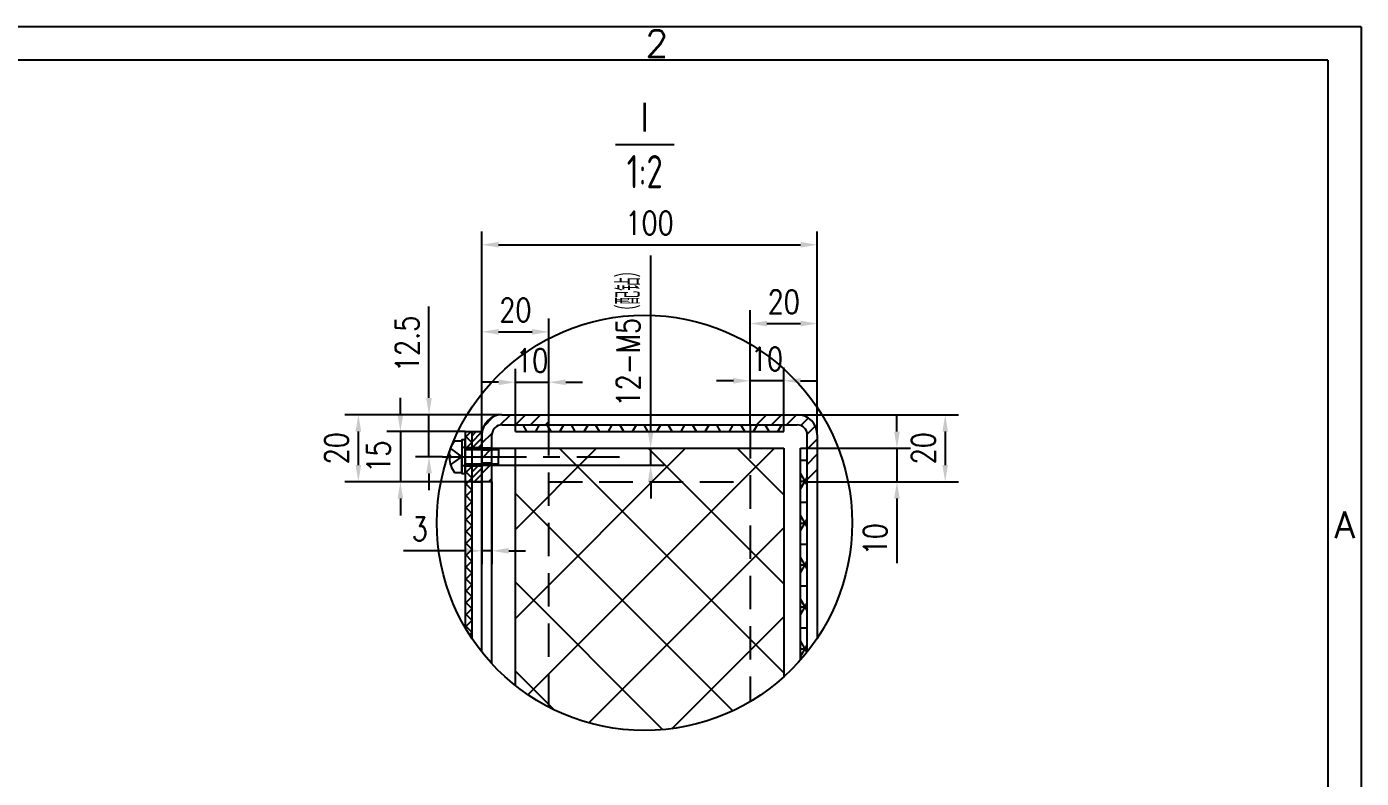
# Model space of a CAD drawing. Header units: inches. Extents: x -125 to 1975, y -25 to 1460.
# Drawn here: x 980 to 1975, y 900 to 1460 of the extents above; entities that cross this region are included whole.
import ezdxf
from ezdxf.enums import TextEntityAlignment as Align

# ---------------------------------------------------------------- set-up
doc = ezdxf.new("R2010")
doc.units = ezdxf.units.IN
doc.header["$LTSCALE"] = 50
doc.linetypes.add('CENTER', pattern=[2, 1.25, -0.25, 0.25, -0.25])
doc.linetypes.add('DASHED', pattern=[0.75, 0.5, -0.25])
for name, color, linetype in [('1轮廓实线层', 7, 'Continuous'), ('2细线层', 4, 'Continuous'), ('3中心线层', 1, 'CENTER'), ('4虚线层', 6, 'DASHED'), ('5剖面线层', 2, 'Continuous'), ('6文字层', 3, 'Continuous'), ('7标注层', 4, 'Continuous'), ('8符号标注层', 31, 'Continuous'), ('图框层', 7, 'Continuous')]:
    doc.layers.add(name, color=color, linetype=linetype)
doc.styles.add('PC_TEXTSTYLE', font='isocp.shx', dxfattribs={"width": 0.8, "bigfont": 'hzfs.shx'})
doc.styles.add('TH_GBDIM', font='romans.shx', dxfattribs={"width": 0.8, "bigfont": 'gbcbig.shx'})
doc.dimstyles.new('TH_GBDIM', dxfattribs={"dimscale": 5, "dimtxt": 3.5, "dimasz": 2.5, "dimexe": 2, "dimexo": 0, "dimgap": 1.5, "dimtad": 1, "dimdec": 1, "dimdsep": 46, "dimtxsty": 'TH_GBDIM', "dimcen": 2.5, "dimclrd": 130, "dimclre": 130, "dimclrt": 3, "dimadec": 0, "dimazin": 2, "dimtfac": 0.714286, "dimtdec": 1, "dimtmove": 0, "dimatfit": 3, "dimfxl": 0, "dimtzin": 0, "dimlwd": -1, "dimlwe": -1, "dimarcsym": 0})

# ---------------------------------------------------------------- blocks, each defined once
blk = doc.blocks.new('*D51')
at = {"layer": '7标注层', "color": 130, "transparency": 16777216}
for p, q in [((1319.58, 1155.8), (1319.58, 1242.6)), ((1369.58, 1170.8), (1369.58, 1242.6)), ((1332.08, 1232.6), (1357.08, 1232.6))]:
    blk.add_line(p, q, dxfattribs=at)
for points in [[(1332.08, 1234.68), (1332.08, 1230.51), (1319.58, 1232.6)], [(1357.08, 1234.68), (1357.08, 1230.51), (1369.58, 1232.6)]]:
    blk.add_solid(points, dxfattribs=at)
at = {"layer": 'Defpoints', "color": 0, "transparency": 16777216}
for p in [(1369.58, 1232.6), (1369.58, 1170.8), (1319.58, 1155.8)]:
    blk.add_point(p, dxfattribs=at)
at = {"layer": '7标注层', "color": 3, "transparency": 16777216, "insert": (1344.58, 1248.85), "char_height": 17.5, "attachment_point": 5, "style": 'TH_GBDIM'}
blk.add_mtext('20', dxfattribs=at)
blk = doc.blocks.new('*D59')
at = {"layer": '7标注层', "color": 130, "transparency": 16777216}
for p, q in [((1334.58, 1170.8), (1217.58, 1170.8)), ((1227.58, 1133.3), (1227.58, 1158.3)), ((1319.58, 1120.8), (1217.58, 1120.8))]:
    blk.add_line(p, q, dxfattribs=at)
for points in [[(1225.49, 1158.3), (1229.66, 1158.3), (1227.58, 1170.8)], [(1225.49, 1133.3), (1229.66, 1133.3), (1227.58, 1120.8)]]:
    blk.add_solid(points, dxfattribs=at)
at = {"layer": 'Defpoints', "color": 0, "transparency": 16777216}
for p in [(1227.58, 1170.8), (1334.58, 1170.8), (1319.58, 1120.8)]:
    blk.add_point(p, dxfattribs=at)
at = {"layer": '7标注层', "color": 3, "transparency": 16777216, "insert": (1211.33, 1145.8), "char_height": 17.5, "attachment_point": 5, "rotation": 90, "style": 'TH_GBDIM'}
blk.add_mtext('20', dxfattribs=at)
blk = doc.blocks.new('*D60')
at = {"layer": '7标注层', "color": 130, "transparency": 16777216}
for p, q in [((1519.58, 1170.8), (1519.58, 1248.75)), ((1569.58, 1155.8), (1569.58, 1248.75)), ((1532.08, 1238.75), (1557.08, 1238.75))]:
    blk.add_line(p, q, dxfattribs=at)
for points in [[(1532.08, 1240.83), (1532.08, 1236.67), (1519.58, 1238.75)], [(1557.08, 1240.83), (1557.08, 1236.67), (1569.58, 1238.75)]]:
    blk.add_solid(points, dxfattribs=at)
at = {"layer": 'Defpoints', "color": 0, "transparency": 16777216}
for p in [(1569.58, 1238.75), (1519.58, 1170.8), (1569.58, 1155.8)]:
    blk.add_point(p, dxfattribs=at)
at = {"layer": '7标注层', "color": 3, "transparency": 16777216, "insert": (1544.58, 1255), "char_height": 17.5, "attachment_point": 5, "style": 'TH_GBDIM'}
blk.add_mtext('20', dxfattribs=at)
blk = doc.blocks.new('*D52')
at = {"layer": '7标注层', "color": 130, "transparency": 16777216}
for p, q in [((1519.58, 1170.8), (1519.58, 1206.09)), ((1544.58, 1163.3), (1544.58, 1206.09)), ((1507.08, 1196.09), (1494.58, 1196.09)), ((1544.58, 1196.09), (1519.58, 1196.09)), ((1557.08, 1196.09), (1569.58, 1196.09))]:
    blk.add_line(p, q, dxfattribs=at)
for points in [[(1507.08, 1198.18), (1507.08, 1194.01), (1519.58, 1196.09)], [(1557.08, 1198.18), (1557.08, 1194.01), (1544.58, 1196.09)]]:
    blk.add_solid(points, dxfattribs=at)
at = {"layer": 'Defpoints', "color": 0, "transparency": 16777216}
for p in [(1519.58, 1196.09), (1519.58, 1170.8), (1544.58, 1163.3)]:
    blk.add_point(p, dxfattribs=at)
at = {"layer": '7标注层', "color": 3, "transparency": 16777216, "insert": (1532.08, 1212.34), "char_height": 17.5, "attachment_point": 5, "style": 'TH_GBDIM'}
blk.add_mtext('10', dxfattribs=at)
blk = doc.blocks.new('*D61')
at = {"layer": '7标注层', "color": 130, "transparency": 16777216}
for p, q in [((1344.58, 1163.3), (1344.58, 1204.97)), ((1369.58, 1170.8), (1369.58, 1204.97)), ((1332.08, 1194.97), (1319.58, 1194.97)), ((1344.58, 1194.97), (1369.58, 1194.97)), ((1382.08, 1194.97), (1394.58, 1194.97))]:
    blk.add_line(p, q, dxfattribs=at)
for points in [[(1332.08, 1197.06), (1332.08, 1192.89), (1344.58, 1194.97)], [(1382.08, 1197.06), (1382.08, 1192.89), (1369.58, 1194.97)]]:
    blk.add_solid(points, dxfattribs=at)
at = {"layer": 'Defpoints', "color": 0, "transparency": 16777216}
for p in [(1369.58, 1194.97), (1369.58, 1170.8), (1344.58, 1163.3)]:
    blk.add_point(p, dxfattribs=at)
at = {"layer": '7标注层', "color": 3, "transparency": 16777216, "insert": (1357.08, 1211.22), "char_height": 17.5, "attachment_point": 5, "style": 'TH_GBDIM'}
blk.add_mtext('10', dxfattribs=at)
blk = doc.blocks.new('*D62')
at = {"layer": '7标注层', "color": 130, "transparency": 16777216}
for p, q in [((1628.93, 1158.3), (1628.93, 1170.8)), ((1562.08, 1145.8), (1638.93, 1145.8)), ((1628.93, 1145.8), (1628.93, 1120.8)), ((1569.58, 1120.8), (1638.93, 1120.8)), ((1628.93, 1108.3), (1628.93, 1060.13))]:
    blk.add_line(p, q, dxfattribs=at)
for points in [[(1626.85, 1158.3), (1631.01, 1158.3), (1628.93, 1145.8)], [(1626.85, 1108.3), (1631.01, 1108.3), (1628.93, 1120.8)]]:
    blk.add_solid(points, dxfattribs=at)
at = {"layer": 'Defpoints', "color": 0, "transparency": 16777216}
for p in [(1562.08, 1145.8), (1569.58, 1120.8), (1628.93, 1120.8)]:
    blk.add_point(p, dxfattribs=at)
at = {"layer": '7标注层', "color": 3, "transparency": 16777216, "insert": (1612.68, 1077.97), "char_height": 17.5, "attachment_point": 5, "rotation": 90, "style": 'TH_GBDIM'}
blk.add_mtext('10', dxfattribs=at)
blk = doc.blocks.new('*D53')
at = {"layer": '7标注层', "color": 130, "transparency": 16777216}
for p, q in [((1554.58, 1170.8), (1674.89, 1170.8)), ((1664.89, 1158.3), (1664.89, 1133.3)), ((1569.58, 1120.8), (1674.89, 1120.8))]:
    blk.add_line(p, q, dxfattribs=at)
for points in [[(1662.81, 1158.3), (1666.97, 1158.3), (1664.89, 1170.8)], [(1662.81, 1133.3), (1666.97, 1133.3), (1664.89, 1120.8)]]:
    blk.add_solid(points, dxfattribs=at)
at = {"layer": 'Defpoints', "color": 0, "transparency": 16777216}
for p in [(1554.58, 1170.8), (1569.58, 1120.8), (1664.89, 1120.8)]:
    blk.add_point(p, dxfattribs=at)
at = {"layer": '7标注层', "color": 3, "transparency": 16777216, "insert": (1648.64, 1145.8), "char_height": 17.5, "attachment_point": 5, "rotation": 90, "style": 'TH_GBDIM'}
blk.add_mtext('20', dxfattribs=at)
blk = doc.blocks.new('*D54')
at = {"layer": '7标注层', "color": 130, "transparency": 16777216}
for p, q in [((1319.58, 1155.8), (1319.58, 1307.48)), ((1569.58, 1155.8), (1569.58, 1307.48)), ((1332.08, 1297.48), (1557.08, 1297.48))]:
    blk.add_line(p, q, dxfattribs=at)
for points in [[(1332.08, 1299.56), (1332.08, 1295.4), (1319.58, 1297.48)], [(1557.08, 1299.56), (1557.08, 1295.4), (1569.58, 1297.48)]]:
    blk.add_solid(points, dxfattribs=at)
at = {"layer": 'Defpoints', "color": 0, "transparency": 16777216}
for p in [(1569.58, 1297.48), (1319.58, 1155.8), (1569.58, 1155.8)]:
    blk.add_point(p, dxfattribs=at)
at = {"layer": '7标注层', "color": 3, "transparency": 16777216, "insert": (1444.58, 1313.73), "char_height": 17.5, "attachment_point": 5, "style": 'TH_GBDIM'}
blk.add_mtext('100', dxfattribs=at)
blk = doc.blocks.new('*D55')
at = {"layer": '7标注层', "color": 130, "transparency": 16777216}
for p, q in [((1319.58, 1120.8), (1319.58, 1059.4)), ((1327.08, 1120.8), (1327.08, 1059.4)), ((1307.08, 1069.4), (1261.12, 1069.4)), ((1327.08, 1069.4), (1319.58, 1069.4)), ((1339.58, 1069.4), (1352.08, 1069.4))]:
    blk.add_line(p, q, dxfattribs=at)
for points in [[(1307.08, 1071.49), (1307.08, 1067.32), (1319.58, 1069.4)], [(1339.58, 1071.49), (1339.58, 1067.32), (1327.08, 1069.4)]]:
    blk.add_solid(points, dxfattribs=at)
at = {"layer": 'Defpoints', "color": 0, "transparency": 16777216}
for p in [(1319.58, 1120.8), (1327.08, 1120.8), (1319.58, 1069.4)]:
    blk.add_point(p, dxfattribs=at)
at = {"layer": '7标注层', "color": 3, "transparency": 16777216, "insert": (1273.29, 1085.65), "char_height": 17.5, "attachment_point": 5, "style": 'TH_GBDIM'}
blk.add_mtext('3', dxfattribs=at)
blk = doc.blocks.new('*D56')
at = {"layer": '7标注层', "color": 130, "transparency": 16777216}
for p, q in [((1258.88, 1170.8), (1258.88, 1183.3)), ((1307.08, 1158.3), (1248.88, 1158.3)), ((1258.88, 1158.3), (1258.88, 1120.8)), ((1307.08, 1120.8), (1248.88, 1120.8)), ((1258.88, 1108.3), (1258.88, 1095.8))]:
    blk.add_line(p, q, dxfattribs=at)
for points in [[(1256.79, 1170.8), (1260.96, 1170.8), (1258.88, 1158.3)], [(1256.79, 1108.3), (1260.96, 1108.3), (1258.88, 1120.8)]]:
    blk.add_solid(points, dxfattribs=at)
at = {"layer": 'Defpoints', "color": 0, "transparency": 16777216}
for p in [(1307.08, 1158.3), (1258.88, 1120.8), (1307.08, 1120.8)]:
    blk.add_point(p, dxfattribs=at)
at = {"layer": '7标注层', "color": 3, "transparency": 16777216, "insert": (1242.63, 1139.55), "char_height": 17.5, "attachment_point": 5, "rotation": 90, "style": 'TH_GBDIM'}
blk.add_mtext('15', dxfattribs=at)
blk = doc.blocks.new('*D57')
at = {"layer": '7标注层', "color": 130, "transparency": 16777216}
for p, q in [((1445.4, 1158.3), (1445.4, 1289.37)), ((1327.08, 1145.8), (1455.4, 1145.8)), ((1445.4, 1133.3), (1445.4, 1145.8)), ((1327.08, 1133.3), (1455.4, 1133.3)), ((1445.4, 1120.8), (1445.4, 1108.3))]:
    blk.add_line(p, q, dxfattribs=at)
for points in [[(1443.32, 1158.3), (1447.49, 1158.3), (1445.4, 1145.8)], [(1443.32, 1120.8), (1447.49, 1120.8), (1445.4, 1133.3)]]:
    blk.add_solid(points, dxfattribs=at)
at = {"layer": 'Defpoints', "color": 0, "transparency": 16777216}
for p in [(1327.08, 1145.8), (1445.4, 1145.8), (1327.08, 1133.3)]:
    blk.add_point(p, dxfattribs=at)
at = {"layer": '7标注层', "color": 3, "transparency": 16777216, "insert": (1428.86, 1230.08), "char_height": 17.5, "attachment_point": 5, "rotation": 90, "style": 'TH_GBDIM'}
blk.add_mtext('12-M5（配钻）', dxfattribs=at)
blk = doc.blocks.new('*D58')
at = {"layer": '7标注层', "color": 130, "transparency": 16777216}
for p, q in [((1280.19, 1183.3), (1280.19, 1251.47)), ((1334.58, 1170.8), (1270.19, 1170.8)), ((1280.19, 1139.55), (1280.19, 1170.8)), ((1290.33, 1139.55), (1270.19, 1139.55)), ((1280.19, 1127.05), (1280.19, 1114.55))]:
    blk.add_line(p, q, dxfattribs=at)
for points in [[(1278.11, 1183.3), (1282.27, 1183.3), (1280.19, 1170.8)], [(1278.11, 1127.05), (1282.27, 1127.05), (1280.19, 1139.55)]]:
    blk.add_solid(points, dxfattribs=at)
at = {"layer": 'Defpoints', "color": 0, "transparency": 16777216}
for p in [(1280.19, 1170.8), (1334.58, 1170.8), (1290.33, 1139.55)]:
    blk.add_point(p, dxfattribs=at)
at = {"layer": '7标注层', "color": 3, "transparency": 16777216, "insert": (1263.94, 1223.63), "char_height": 17.5, "attachment_point": 5, "rotation": 90, "style": 'TH_GBDIM'}
blk.add_mtext('12.5', dxfattribs=at)

msp = doc.modelspace()

# ---------------------------------------------------------------- hatches: boundary and pattern name
at = {"layer": '5剖面线层'}
h = msp.add_hatch(dxfattribs=at)
h.set_pattern_fill('多孔材料', color=256, scale=5)
h.set_pattern_definition([(45, (-0.3963, -12.216), (-4.419417, 4.419417), []), (135, (-0.3963, -12.216), (-4.419417, -4.419417), [])])
h.paths.add_polyline_path([(1312.08, 1158.3), (1307.08, 1158.3), (1307.08, 1146.43), (1312.08, 1146.43)])
h.paths.add_polyline_path([(1307.08, 1012.33, 0.01526), (1312.08, 1004.32), (1312.08, 1132.68), (1307.08, 1132.68)])
h = msp.add_hatch(dxfattribs=at)
h.set_pattern_fill('ANSI31', color=256)
h.set_pattern_definition([(45, (939.4704, 831.7153), (-2.245064, 2.245064), [])])
h.paths.add_polyline_path([(1319.58, 1158.3), (1312.08, 1158.3), (1312.08, 1146.43), (1319.58, 1146.43)])
h.paths.add_polyline_path([(1319.58, 1132.68), (1312.08, 1132.68), (1312.08, 1120.8), (1319.58, 1120.8)])

# ---------------------------------------------------------------- linework, layer by layer
at = {"layer": '1轮廓实线层'}
for p, q in [((1334.58, 1170.8), (1554.58, 1170.8)), ((1369.58, 1163.3), (1369.58, 1170.8)), ((1519.58, 1163.3), (1519.58, 1170.8)), ((1307.08, 1158.3), (1307.08, 1012.33)), ((1307.08, 1158.3), (1319.58, 1158.3)), ((1312.08, 1158.3), (1312.08, 1004.32)), ((1319.58, 1158.3), (1319.58, 1103.45)), ((1319.58, 994.02), (1319.58, 1155.8)), ((1327.08, 985.26), (1327.08, 1155.8)), ((1334.58, 1163.3), (1554.58, 1163.3)), ((1562.08, 994.1), (1562.08, 1155.8)), ((1569.58, 1155.8), (1569.58, 1004.4)), ((1307.08, 1146.43), (1319.58, 1146.43)), ((1327.08, 1144.3), (1319.58, 1144.3)), ((1304.58, 1127.68), (1304.58, 1139.55)), ((1327.08, 1134.8), (1319.58, 1134.8)), ((1332.08, 1133.3), (1332.08, 1139.55)), ((1299.22, 1127.68), (1304.58, 1127.68)), ((1307.08, 1133.3), (1332.08, 1133.3)), ((1307.08, 1132.68), (1319.58, 1132.68)), ((1312.08, 1120.8), (1319.58, 1120.8)), ((1327.08, 1120.8), (1319.58, 1120.8)), ((1562.08, 1120.8), (1569.58, 1120.8))]:
    msp.add_line(p, q, dxfattribs=at)
at = {"layer": '1轮廓实线层', "extrusion": (0, 1.22461e-16, -1)}
for p, q in [((1299.22, 1151.43), (1304.58, 1151.43)), ((1304.58, 1151.43), (1304.58, 1139.55))]:
    msp.add_line(p, q, dxfattribs=at)
at = {"layer": '1轮廓实线层', "extrusion": (0, -1.22461e-16, -1)}
for p, q in [((1307.08, 1145.8), (1332.08, 1145.8)), ((1332.08, 1145.8), (1332.08, 1139.55))]:
    msp.add_line(p, q, dxfattribs=at)
at = {"layer": '1轮廓实线层'}
msp.add_lwpolyline([(1307.08, 1152.05), (1304.58, 1152.05), (1304.58, 1127.05), (1307.08, 1127.05)], close=True, dxfattribs=at)
at = {"layer": '1轮廓实线层', "extrusion": (0, 1.22461e-16, -1)}
msp.add_lwpolyline([(-1296.26, 1139.55), (-1296.26, 1140.48), (-1295.33, 1140.48)], dxfattribs=at)
at = {"layer": '1轮廓实线层'}
msp.add_lwpolyline([(1296.26, 1139.55), (1296.26, 1138.63), (1295.33, 1138.63)], dxfattribs=at)
for centre, radius, start, end in [((1334.58, 1155.8), 15, 90, 180), ((1554.58, 1155.8), 15, 0, 90), ((1334.58, 1155.8), 7.5, 90, 180), ((1554.58, 1155.8), 7.5, 0, 90), ((1315.31, 1139.55), 20, 182.65088, 216.42357)]:
    msp.add_arc(centre, radius, start, end, dxfattribs=at)
at = {"layer": '1轮廓实线层', "extrusion": (0, 1.22461e-16, -1)}
msp.add_arc((-1315.31, 1139.55), 20, 2.65088, 36.42357, dxfattribs=at)
at = {"layer": '2细线层'}
for p, q in [((1975, 1460), (-125, 1460)), ((1975, 1460), (1975, -25)), ((1327.08, 1145.8), (1319.58, 1145.8)), ((1307.08, 1134.24), (1332.08, 1134.24)), ((1327.08, 1133.3), (1319.58, 1133.3))]:
    msp.add_line(p, q, dxfattribs=at)
at = {"layer": '2细线层', "extrusion": (0, -1.22461e-16, -1)}
msp.add_line((1307.08, 1144.86), (1332.08, 1144.86), dxfattribs=at)
at = {"layer": '3中心线层'}
for p, q in [((1290.33, 1139.55), (1422.08, 1139.55)), ((1290.83, 1139.55), (1338.33, 1139.55))]:
    msp.add_line(p, q, dxfattribs=at)
at = {"layer": '4虚线层'}
for p, q in [((1369.58, 952.83), (1369.58, 1163.3)), ((1519.58, 1163.3), (1519.58, 957.02)), ((1307.08, 1146.43), (1304.58, 1146.43)), ((1296.27, 1133.43), (1304.58, 1139.55)), ((1302.73, 1138.19), (1302.73, 1139.55)), ((1307.08, 1132.68), (1304.58, 1132.68)), ((1369.58, 1120.8), (1519.58, 1120.8))]:
    msp.add_line(p, q, dxfattribs=at)
at = {"layer": '4虚线层', "extrusion": (0, 1.22461e-16, -1)}
for p, q in [((1296.27, 1145.68), (1304.58, 1139.55)), ((1302.73, 1140.91), (1302.73, 1139.55))]:
    msp.add_line(p, q, dxfattribs=at)
at = {"layer": '5剖面线层'}
for p, q in [((1320.98, 1162.12), (1328.27, 1169.41)), ((1333.27, 1163.18), (1340.89, 1170.8)), ((1344.61, 1163.3), (1352.11, 1170.8)), ((1355.84, 1163.3), (1363.34, 1170.8)), ((1367.06, 1163.3), (1369.58, 1165.82)), ((1519.58, 1169.89), (1520.49, 1170.8)), ((1524.22, 1163.3), (1531.72, 1170.8)), ((1535.44, 1163.3), (1542.94, 1170.8)), ((1546.67, 1163.3), (1554.17, 1170.8)), ((1557.36, 1162.77), (1562.89, 1168.29)), ((1319.58, 1149.5), (1327.2, 1157.11)), ((1344.58, 1163.26), (1344.6, 1163.3)), ((1344.58, 1158.3), (1344.58, 1163.3)), ((1344.58, 1158.3), (1544.58, 1158.3)), ((1353.16, 1158.3), (1350.28, 1163.3)), ((1359.76, 1158.3), (1362.65, 1163.3)), ((1369.58, 1161.11), (1368.32, 1163.3)), ((1371.21, 1158.3), (1369.58, 1161.11)), ((1377.8, 1158.3), (1380.69, 1163.3)), ((1389.25, 1158.3), (1386.36, 1163.3)), ((1395.84, 1158.3), (1398.73, 1163.3)), ((1407.29, 1158.3), (1404.4, 1163.3)), ((1413.89, 1158.3), (1416.77, 1163.3)), ((1425.33, 1158.3), (1422.45, 1163.3)), ((1431.93, 1158.3), (1434.82, 1163.3)), ((1443.38, 1158.3), (1440.49, 1163.3)), ((1449.97, 1158.3), (1452.86, 1163.3)), ((1461.42, 1158.3), (1458.53, 1163.3)), ((1468.01, 1158.3), (1470.9, 1163.3)), ((1479.46, 1158.3), (1476.57, 1163.3)), ((1486.05, 1158.3), (1488.94, 1163.3)), ((1497.5, 1158.3), (1494.61, 1163.3)), ((1504.1, 1158.3), (1506.98, 1163.3)), ((1515.54, 1158.3), (1512.66, 1163.3)), ((1522.14, 1158.3), (1525.03, 1163.3)), ((1533.59, 1158.3), (1530.7, 1163.3)), ((1540.18, 1158.3), (1543.07, 1163.3)), ((1544.58, 1158.3), (1544.58, 1163.3)), ((1562.07, 1156.25), (1568.11, 1162.29)), ((1319.58, 1138.27), (1327.08, 1145.77)), ((1344.58, 1085.31), (1405.07, 1145.8)), ((1344.58, 1019.02), (1471.36, 1145.8)), ((1344.58, 1145.8), (1544.58, 1145.8)), ((1344.58, 969.02), (1344.58, 1145.8)), ((1353.98, 962.12), (1537.65, 1145.8)), ((1544.58, 978.5), (1377.28, 1145.8)), ((1544.58, 1044.79), (1443.57, 1145.8)), ((1544.58, 1111.08), (1509.86, 1145.8)), ((1544.58, 1145.8), (1544.58, 975.42)), ((1557.08, 988.1), (1557.08, 1145.8)), ((1557.08, 1145.8), (1562.08, 1145.8)), ((1562.08, 1145.04), (1569.58, 1152.54)), ((1319.58, 1127.05), (1327.08, 1134.55)), ((1557.08, 1136.96), (1562.08, 1136.96)), ((1562.08, 1133.81), (1569.58, 1141.31)), ((1562.08, 1118.54), (1557.08, 1127.2)), ((1557.08, 1115.48), (1562.08, 1124.14)), ((1562.08, 1122.59), (1569.58, 1130.09)), ((1324.56, 1120.8), (1327.08, 1123.32)), ((1557.08, 1121.34), (1562.08, 1121.34)), ((1506.63, 950.16), (1344.58, 1112.2)), ((1557.08, 1105.71), (1562.08, 1105.71)), ((1562.08, 1087.29), (1557.08, 1095.95)), ((1399.29, 941.14), (1544.58, 1086.44)), ((1557.08, 1084.23), (1562.08, 1092.89)), ((1557.08, 1090.09), (1562.08, 1090.09)), ((1557.08, 1074.46), (1562.08, 1074.46)), ((1562.08, 1056.04), (1557.08, 1064.7)), ((1557.08, 1052.98), (1562.08, 1061.64)), ((1557.08, 1058.84), (1562.08, 1058.84)), ((1454.43, 936.07), (1344.58, 1045.91)), ((1557.08, 1043.21), (1562.08, 1043.21)), ((1562.08, 1024.79), (1557.08, 1033.45)), ((1557.08, 1021.73), (1562.08, 1030.39)), ((1557.08, 1027.59), (1562.08, 1027.59)), ((1461.26, 936.82), (1544.58, 1020.15)), ((1557.08, 1011.96), (1562.08, 1011.96)), ((1562.08, 993.54), (1557.08, 1002.2)), ((1557.08, 990.48), (1562.08, 999.14)), ((1557.08, 996.34), (1562.08, 996.34)), ((1373.18, 951.02), (1344.58, 979.62))]:
    msp.add_line(p, q, dxfattribs=at)
at = {"layer": '8符号标注层', "color": 7}
msp.add_line((1462.87, 1371.84), (1419.11, 1371.84), dxfattribs=at)
at = {"layer": '8符号标注层'}
msp.add_circle((1440.8, 1090.22), 154.75, dxfattribs=at)
at = {"layer": '图框层'}
for q in [(0, 1435), (1950, 0)]:
    msp.add_line((1950, 1435), q, dxfattribs=at)

# ---------------------------------------------------------------- texts
at = {"layer": '1轮廓实线层', "style": 'PC_TEXTSTYLE'}
msp.add_text('TH_SUPERPART', height=1e-29, dxfattribs=at).set_placement((1304.58, 1139.55))
msp.add_text('TH_SUPERPART', height=1e-29, rotation=90, dxfattribs=at).set_placement((1307.08, 1139.55))
at = {"layer": '6文字层', "style": 'TH_GBDIM'}
for s, p in [('2', (1450, 1447.5)), ('A', (1962.5, 1088.75))]:
    msp.add_text(s, height=20, dxfattribs=at).set_placement(p, align=Align.MIDDLE)
at = {"layer": '6文字层', "attachment_point": 8, "style": 'PC_TEXTSTYLE'}
for s, insert, char_height in [('Ⅰ', (1440.99, 1379.34), 24.75), ('1:2', (1440.99, 1339.6), 24.745)]:
    msp.add_mtext(s, dxfattribs=dict(at, insert=insert, char_height=char_height))

# ---------------------------------------------------------------- dimensions: what is measured, and where the dimension line sits
at = {"layer": '7标注层'}
for base, p1, p2, picture, middle in [((1569.58, 1297.48), (1319.58, 1155.8), (1569.58, 1155.8), '*D54', (1444.58, 1297.48)), ((1569.58, 1238.75), (1519.58, 1170.8), (1569.58, 1155.8), '*D60', (1544.58, 1238.75)), ((1369.58, 1232.6), (1319.58, 1155.8), (1369.58, 1170.8), '*D51', (1344.58, 1232.6)), ((1519.58, 1196.09), (1544.58, 1163.3), (1519.58, 1170.8), '*D52', (1532.08, 1196.09)), ((1369.58, 1194.97), (1344.58, 1163.3), (1369.58, 1170.8), '*D61', (1357.08, 1194.97)), ((1319.58, 1069.4), (1327.08, 1120.8), (1319.58, 1120.8), '*D55', (1273.29, 1069.4))]:
    dim = msp.add_linear_dim(base=base, p1=p1, p2=p2, dimstyle='TH_GBDIM', override={"dimlfac": 0.4}, dxfattribs=at)
    dim.commit()
    dim.dimension.update_dxf_attribs({"geometry": picture, "text_midpoint": middle, "dimtype": 160})
dim = msp.add_linear_dim(base=(1445.4, 1145.8), p1=(1327.08, 1133.3), p2=(1327.08, 1145.8), angle=90, text='12-M<>（配钻）', dimstyle='TH_GBDIM', override={"dimlfac": 0.4}, dxfattribs=at)
dim.commit()
dim.dimension.update_dxf_attribs({"geometry": '*D57', "text_midpoint": (1428.86, 1230.08)})
for base, p1, p2, picture, middle in [((1280.19, 1170.8), (1290.33, 1139.55), (1334.58, 1170.8), '*D58', (1263.94, 1223.63)), ((1664.89, 1120.8), (1554.58, 1170.8), (1569.58, 1120.8), '*D53', (1648.64, 1145.8)), ((1628.93, 1120.8), (1562.08, 1145.8), (1569.58, 1120.8), '*D62', (1612.68, 1077.97))]:
    dim = msp.add_linear_dim(base=base, p1=p1, p2=p2, angle=90, dimstyle='TH_GBDIM', override={"dimlfac": 0.4}, dxfattribs=at)
    dim.commit()
    dim.dimension.update_dxf_attribs({"geometry": picture, "text_midpoint": middle})
for base, p1, p2, picture, middle in [((1258.88, 1120.8), (1307.08, 1158.3), (1307.08, 1120.8), '*D56', (1258.88, 1139.55)), ((1227.58, 1170.8), (1319.58, 1120.8), (1334.58, 1170.8), '*D59', (1227.58, 1145.8))]:
    dim = msp.add_linear_dim(base=base, p1=p1, p2=p2, angle=90, dimstyle='TH_GBDIM', override={"dimlfac": 0.4}, dxfattribs=at)
    dim.commit()
    dim.dimension.update_dxf_attribs({"geometry": picture, "text_midpoint": middle, "dimtype": 160})

doc.saveas('drawing.dxf')
